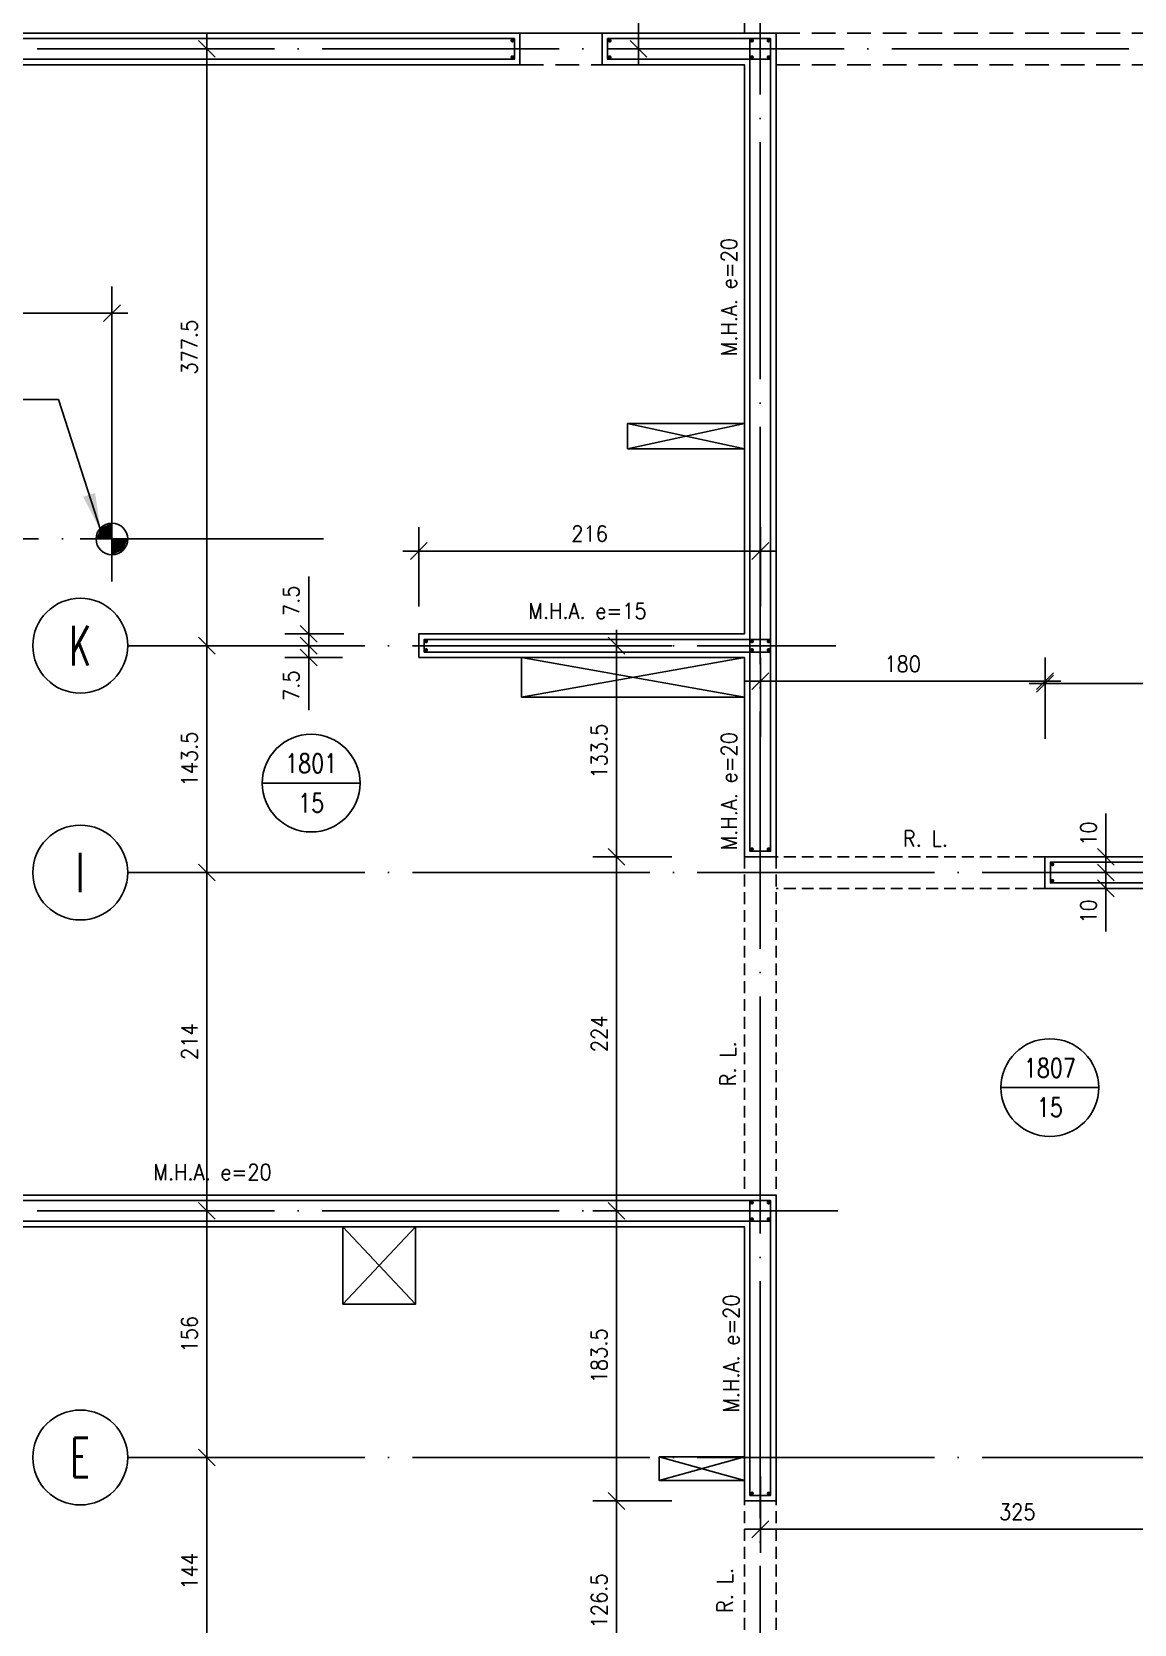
# Model space of a CAD drawing. Extents: x 2589 to 11482, y 3653 to 11529.
# Drawn here: x 3886 to 4583, y 5422 to 6429 of the extents above; entities that cross this region are included whole.
import ezdxf
from ezdxf.enums import TextEntityAlignment as Align

# ---------------------------------------------------------------- set-up
doc = ezdxf.new("R2010")
doc.units = 0
doc.header["$LTSCALE"] = 60
for name, pattern in [('EJES', [3, 2.5, -0.25, 0, -0.25]), ('HIDDEN', [0.375, 0.25, -0.125]), ('HIDDEN2', [0.1875, 0.125, -0.0625])]:
    doc.linetypes.add(name, pattern=pattern)
doc.layers.get('0').update_dxf_attribs({"linetype": 'CONTINUOUS'})
doc.layers.get('DEFPOINTS').update_dxf_attribs({"linetype": 'CONTINUOUS'})
for name, color, linetype in [('COTAS', 3, 'CONTINUOUS'), ('CRUCES', 9, 'CONTINUOUS'), ('EJES', 1, 'EJES'), ('MALLA', 1, 'CONTINUOUS'), ('MUROS', 4, 'CONTINUOUS'), ('REFUERZOS', 3, 'HIDDEN2'), ('SHAFT', 1, 'CONTINUOUS'), ('TEXTO', 3, 'CONTINUOUS'), ('TEXTOS', 2, 'CONTINUOUS'), ('VIGAS', 2, 'CONTINUOUS')]:
    doc.layers.add(name, color=color, linetype=linetype)
doc.layers.add('RLA-LOSAS', color=3, linetype='CONTINUOUS', lineweight=9)
doc.styles.add('COTAS', font='romans.shx', dxfattribs={"width": 0.9})
doc.styles.add('ROMANS', font='romans.shx', dxfattribs={"width": 0.9, "height": 10})
doc.dimstyles.new('50', dxfattribs={"dimtxt": 10, "dimasz": 1, "dimexe": 15, "dimexo": 0, "dimgap": 6, "dimtad": 1, "dimdec": 8, "dimdsep": 46, "dimtxsty": 'COTAS', "dimblk": '$COTA$', "dimcen": 0.09, "dimdle": 10, "dimclrd": 256, "dimclre": 256, "dimclrt": 2, "dimadec": 0, "dimazin": 0, "dimtfac": 1, "dimtdec": 8, "dimtmove": 0, "dimatfit": 2, "dimfxl": 35, "dimfxlon": 1, "dimtolj": 1, "dimarcsym": 0})
doc.dimstyles.new('50$7', dxfattribs={"dimtxt": 10, "dimasz": 12, "dimexe": 15, "dimexo": 0, "dimgap": 6, "dimtad": 1, "dimdec": 8, "dimdsep": 46, "dimtxsty": 'COTAS', "dimblk": '$COTA$', "dimcen": 0.09, "dimdle": 10, "dimclrd": 256, "dimclre": 256, "dimclrt": 2, "dimadec": 0, "dimazin": 0, "dimtfac": 1, "dimtdec": 8, "dimtmove": 0, "dimatfit": 2, "dimfxl": 35, "dimfxlon": 1, "dimtolj": 1, "dimarcsym": 0})

# ---------------------------------------------------------------- blocks, each defined once
blk = doc.blocks.new('$COTA$')
at = {"layer": 'COTAS'}
for p, q in [((0, -10), (0, 10)), ((5.303, 5.303), (-5.303, -5.303)), ((10, 0), (-10, 0))]:
    blk.add_line(p, q, dxfattribs=at)
blk = doc.blocks.new('*D27')
at = {"layer": 'COTAS', "lineweight": -2, "transparency": 16777216}
for p, q in [((4304.5, 6528.7), (4254.5, 6528.7)), ((4269.5, 6419.7), (4269.5, 6527.7)), ((4304.5, 6418.7), (4254.5, 6418.7))]:
    blk.add_line(p, q, dxfattribs=at)
at = {"layer": 'DEFPOINTS', "color": 0, "transparency": 16777216}
for p in [(4269.5, 6528.7), (4306.6, 6528.7), (4306.6, 6418.7)]:
    blk.add_point(p, dxfattribs=at)
at = {"layer": 'COTAS', "lineweight": -2, "transparency": 16777216}
for p, rotation in [((4269.5, 6528.7), 90), ((4269.5, 6418.7), 270)]:
    blk.add_blockref('$COTA$', p, dxfattribs=dict(at, rotation=rotation))
at = {"layer": 'COTAS', "color": 2, "transparency": 16777216, "insert": (4258.5, 6473.7), "char_height": 10, "attachment_point": 5, "rotation": 90, "style": 'COTAS'}
blk.add_mtext('\\A1;110', dxfattribs=at)
blk = doc.blocks.new('*D37')
at = {"layer": 'COTAS', "lineweight": -2, "transparency": 16777216}
for p, q in [((4130.5, 6066.1), (4130.5, 6116.1)), ((4346.5, 6066.1), (4346.5, 6116.1)), ((4131.5, 6101.1), (4345.5, 6101.1))]:
    blk.add_line(p, q, dxfattribs=at)
at = {"layer": 'DEFPOINTS', "color": 0, "transparency": 16777216}
for p in [(4346.5, 6101.1), (4130.5, 6048.7), (4346.5, 6048.7)]:
    blk.add_point(p, dxfattribs=at)
at = {"layer": 'COTAS', "lineweight": -2, "transparency": 16777216, "rotation": 180}
blk.add_blockref('$COTA$', (4130.5, 6101.1), dxfattribs=at)
at = {"layer": 'COTAS', "lineweight": -2, "transparency": 16777216}
blk.add_blockref('$COTA$', (4346.5, 6101.1), dxfattribs=at)
at = {"layer": 'COTAS', "color": 2, "transparency": 16777216, "insert": (4238.5, 6112.1), "char_height": 10, "attachment_point": 5, "style": 'COTAS'}
blk.add_mtext('\\A1;216', dxfattribs=at)
blk = doc.blocks.new('*D49')
at = {"layer": 'COTAS', "lineweight": -2, "transparency": 16777216}
for p, q in [((4290.6, 6041.2), (4240.6, 6041.2)), ((4255.6, 6040.2), (4255.6, 5908.7)), ((4290.6, 5907.7), (4240.6, 5907.7))]:
    blk.add_line(p, q, dxfattribs=at)
at = {"layer": 'DEFPOINTS', "color": 0, "transparency": 16777216}
for p in [(4306.1, 6041.2), (4255.6, 5907.7), (4303.6, 5907.7)]:
    blk.add_point(p, dxfattribs=at)
at = {"layer": 'COTAS', "lineweight": -2, "transparency": 16777216}
for p, rotation in [((4255.6, 6041.2), 90), ((4255.6, 5907.7), 270)]:
    blk.add_blockref('$COTA$', p, dxfattribs=dict(at, rotation=rotation))
at = {"layer": 'COTAS', "color": 2, "transparency": 16777216, "insert": (4244.6, 5974.5), "char_height": 10, "attachment_point": 5, "rotation": 90, "style": 'COTAS'}
blk.add_mtext('\\A1;133.5', dxfattribs=at)
blk = doc.blocks.new('*D50')
at = {"layer": 'COTAS', "lineweight": -2, "transparency": 16777216}
for p, q in [((4290.6, 5907.7), (4240.6, 5907.7)), ((4255.6, 5906.7), (4255.6, 5684.7)), ((4290.6, 5683.7), (4240.6, 5683.7))]:
    blk.add_line(p, q, dxfattribs=at)
at = {"layer": 'DEFPOINTS', "color": 0, "transparency": 16777216}
for p in [(4303.6, 5907.7), (4255.6, 5683.7), (4303.6, 5683.7)]:
    blk.add_point(p, dxfattribs=at)
at = {"layer": 'COTAS', "lineweight": -2, "transparency": 16777216}
for p, rotation in [((4255.6, 5907.7), 90), ((4255.6, 5683.7), 270)]:
    blk.add_blockref('$COTA$', p, dxfattribs=dict(at, rotation=rotation))
at = {"layer": 'COTAS', "color": 2, "transparency": 16777216, "insert": (4244.6, 5795.7), "char_height": 10, "attachment_point": 5, "rotation": 90, "style": 'COTAS'}
blk.add_mtext('\\A1;224', dxfattribs=at)
blk = doc.blocks.new('*D51')
at = {"layer": 'COTAS', "lineweight": -2, "transparency": 16777216}
for p, q in [((4290.6, 5683.7), (4240.6, 5683.7)), ((4255.6, 5682.7), (4255.6, 5501.2)), ((4290.6, 5500.2), (4240.6, 5500.2))]:
    blk.add_line(p, q, dxfattribs=at)
at = {"layer": 'DEFPOINTS', "color": 0, "transparency": 16777216}
for p in [(4303.6, 5683.7), (4255.6, 5500.2), (4303.6, 5500.2)]:
    blk.add_point(p, dxfattribs=at)
at = {"layer": 'COTAS', "lineweight": -2, "transparency": 16777216}
for p, rotation in [((4255.6, 5683.7), 90), ((4255.6, 5500.2), 270)]:
    blk.add_blockref('$COTA$', p, dxfattribs=dict(at, rotation=rotation))
at = {"layer": 'COTAS', "color": 2, "transparency": 16777216, "insert": (4244.6, 5592), "char_height": 10, "attachment_point": 5, "rotation": 90, "style": 'COTAS'}
blk.add_mtext('\\A1;183.5', dxfattribs=at)
blk = doc.blocks.new('*D52')
at = {"layer": 'COTAS', "lineweight": -2, "transparency": 16777216}
for p, q in [((4290.6, 5500.2), (4240.6, 5500.2)), ((4255.6, 5499.2), (4255.6, 5374.7)), ((4290.6, 5373.7), (4240.6, 5373.7))]:
    blk.add_line(p, q, dxfattribs=at)
at = {"layer": 'DEFPOINTS', "color": 0, "transparency": 16777216}
for p in [(4303.6, 5500.2), (4255.6, 5373.7), (4303.6, 5373.7)]:
    blk.add_point(p, dxfattribs=at)
at = {"layer": 'COTAS', "lineweight": -2, "transparency": 16777216}
for p, rotation in [((4255.6, 5500.2), 90), ((4255.6, 5373.7), 270)]:
    blk.add_blockref('$COTA$', p, dxfattribs=dict(at, rotation=rotation))
at = {"layer": 'COTAS', "color": 2, "transparency": 16777216, "insert": (4244.6, 5437), "char_height": 10, "attachment_point": 5, "rotation": 90, "style": 'COTAS'}
blk.add_mtext('\\A1;126.5', dxfattribs=at)
blk = doc.blocks.new('*D59')
at = {"layer": 'COTAS', "lineweight": -2, "transparency": 16777216}
for p, q in [((4526.5, 5982.2), (4526.5, 6032.2)), ((4920.5, 5982.2), (4920.5, 6032.2)), ((4527.5, 6017.2), (4919.5, 6017.2))]:
    blk.add_line(p, q, dxfattribs=at)
at = {"layer": 'DEFPOINTS', "color": 0, "transparency": 16777216}
for p in [(4920.5, 6017.2), (4526.5, 5974.4), (4920.5, 5974.4)]:
    blk.add_point(p, dxfattribs=at)
at = {"layer": 'COTAS', "lineweight": -2, "transparency": 16777216, "rotation": 180}
blk.add_blockref('$COTA$', (4526.5, 6017.2), dxfattribs=at)
at = {"layer": 'COTAS', "lineweight": -2, "transparency": 16777216}
blk.add_blockref('$COTA$', (4920.5, 6017.2), dxfattribs=at)
at = {"layer": 'COTAS', "color": 2, "transparency": 16777216, "insert": (4723.5, 6028.2), "char_height": 10, "attachment_point": 5, "style": 'COTAS'}
blk.add_mtext('\\A1;394', dxfattribs=at)
blk = doc.blocks.new('*D66')
at = {"layer": 'COTAS', "lineweight": -2, "transparency": 16777216}
for p, q in [((3801.5, 6738.7), (3801.5, 6788.7)), ((4194.5, 6738.7), (4194.5, 6788.7)), ((3802.5, 6773.7), (4193.5, 6773.7))]:
    blk.add_line(p, q, dxfattribs=at)
at = {"layer": 'DEFPOINTS', "color": 0, "transparency": 16777216}
for p in [(4194.5, 6773.7), (3801.5, 6428.7), (4194.5, 6428.7)]:
    blk.add_point(p, dxfattribs=at)
at = {"layer": 'COTAS', "lineweight": -2, "transparency": 16777216, "rotation": 180}
blk.add_blockref('$COTA$', (3801.5, 6773.7), dxfattribs=at)
at = {"layer": 'COTAS', "lineweight": -2, "transparency": 16777216}
blk.add_blockref('$COTA$', (4194.5, 6773.7), dxfattribs=at)
at = {"layer": 'COTAS', "color": 2, "transparency": 16777216, "insert": (3998, 6784.7), "char_height": 10, "attachment_point": 5, "style": 'COTAS'}
blk.add_mtext('\\A1;393', dxfattribs=at)
blk = doc.blocks.new('*D67')
at = {"layer": 'COTAS', "lineweight": -2, "transparency": 16777216}
for p, q in [((4194.5, 6738.7), (4194.5, 6788.7)), ((4246.5, 6738.7), (4246.5, 6788.7)), ((4195.5, 6773.7), (4245.5, 6773.7))]:
    blk.add_line(p, q, dxfattribs=at)
at = {"layer": 'DEFPOINTS', "color": 0, "transparency": 16777216}
for p in [(4246.5, 6773.7), (4194.5, 6428.7), (4246.5, 6428.7)]:
    blk.add_point(p, dxfattribs=at)
at = {"layer": 'COTAS', "lineweight": -2, "transparency": 16777216, "rotation": 180}
blk.add_blockref('$COTA$', (4194.5, 6773.7), dxfattribs=at)
at = {"layer": 'COTAS', "lineweight": -2, "transparency": 16777216}
blk.add_blockref('$COTA$', (4246.5, 6773.7), dxfattribs=at)
at = {"layer": 'COTAS', "color": 2, "transparency": 16777216, "insert": (4220.5, 6784.7), "char_height": 10, "attachment_point": 5, "style": 'COTAS'}
blk.add_mtext('\\A1;52', dxfattribs=at)
blk = doc.blocks.new('*D97')
at = {"layer": 'COTAS', "lineweight": -2, "transparency": 16777216}
for p, q in [((4082.3, 6041.2), (4045.9, 6041.2)), ((4082.3, 6033.7), (4045.9, 6033.7)), ((4060.9, 6042.2), (4060.9, 6043.2)), ((4060.9, 6041.2), (4060.9, 6033.7)), ((4060.9, 6032.7), (4060.9, 6000.5))]:
    blk.add_line(p, q, dxfattribs=at)
at = {"layer": 'DEFPOINTS', "color": 0, "transparency": 16777216}
for p in [(4060.9, 6041.2), (4082.3, 6041.2), (4082.3, 6033.7)]:
    blk.add_point(p, dxfattribs=at)
at = {"layer": 'COTAS', "lineweight": -2, "transparency": 16777216}
for p, rotation in [((4060.9, 6041.2), 270), ((4060.9, 6033.7), 90)]:
    blk.add_blockref('$COTA$', p, dxfattribs=dict(at, rotation=rotation))
at = {"layer": 'COTAS', "color": 2, "transparency": 16777216, "insert": (4049.9, 6015.9), "char_height": 10, "attachment_point": 5, "rotation": 90, "style": 'COTAS'}
blk.add_mtext('\\A1;7.5', dxfattribs=at)
blk = doc.blocks.new('*D98')
at = {"layer": 'COTAS', "lineweight": -2, "transparency": 16777216}
for p, q in [((4060.9, 6085), (4060.9, 6048.7)), ((4083.1, 6048.7), (4045.9, 6048.7)), ((4060.9, 6049.7), (4060.9, 6050.7)), ((4060.9, 6041.2), (4060.9, 6048.7)), ((4060.9, 6041.2), (4060.9, 6048.7)), ((4082.3, 6041.2), (4045.9, 6041.2)), ((4060.9, 6040.2), (4060.9, 6039.2))]:
    blk.add_line(p, q, dxfattribs=at)
at = {"layer": 'DEFPOINTS', "color": 0, "transparency": 16777216}
for p in [(4060.9, 6048.7), (4083.1, 6048.7), (4082.3, 6041.2)]:
    blk.add_point(p, dxfattribs=at)
at = {"layer": 'COTAS', "lineweight": -2, "transparency": 16777216}
for p, rotation in [((4060.9, 6048.7), 270), ((4060.9, 6041.2), 90)]:
    blk.add_blockref('$COTA$', p, dxfattribs=dict(at, rotation=rotation))
at = {"layer": 'COTAS', "color": 2, "transparency": 16777216, "insert": (4049.9, 6069.6), "char_height": 10, "attachment_point": 5, "rotation": 90, "style": 'COTAS'}
blk.add_mtext('\\A1;7.5', dxfattribs=at)
blk = doc.blocks.new('*D126')
at = {"layer": 'COTAS', "lineweight": -2, "transparency": 16777216}
for p, q in [((4346.5, 5983.7), (4346.5, 6033.7)), ((4526.5, 5983.7), (4526.5, 6033.7)), ((4525.5, 6018.7), (4347.5, 6018.7))]:
    blk.add_line(p, q, dxfattribs=at)
at = {"layer": 'DEFPOINTS', "color": 0, "transparency": 16777216}
for p in [(4346.5, 6018.7), (4346.5, 5975.9), (4526.5, 5974.4)]:
    blk.add_point(p, dxfattribs=at)
at = {"layer": 'COTAS', "lineweight": -2, "transparency": 16777216, "rotation": 180}
blk.add_blockref('$COTA$', (4346.5, 6018.7), dxfattribs=at)
at = {"layer": 'COTAS', "lineweight": -2, "transparency": 16777216}
blk.add_blockref('$COTA$', (4526.5, 6018.7), dxfattribs=at)
at = {"layer": 'COTAS', "color": 2, "transparency": 16777216, "insert": (4436.5, 6029.7), "char_height": 10, "attachment_point": 5, "style": 'COTAS'}
blk.add_mtext('\\A1;180', dxfattribs=at)
blk = doc.blocks.new('*D131')
at = {"layer": 'COTAS', "lineweight": -2, "transparency": 16777216}
for p, q in [((4346.5, 5515.6), (4346.5, 5467.3)), ((4671.5, 5504.7), (4671.5, 5467.3)), ((4670.5, 5482.3), (4347.5, 5482.3))]:
    blk.add_line(p, q, dxfattribs=at)
at = {"layer": 'DEFPOINTS', "color": 0, "transparency": 16777216}
for p in [(4346.5, 5515.6), (4671.5, 5504.7), (4346.5, 5482.3)]:
    blk.add_point(p, dxfattribs=at)
at = {"layer": 'COTAS', "lineweight": -2, "transparency": 16777216, "rotation": 180}
blk.add_blockref('$COTA$', (4346.5, 5482.3), dxfattribs=at)
at = {"layer": 'COTAS', "lineweight": -2, "transparency": 16777216}
blk.add_blockref('$COTA$', (4671.5, 5482.3), dxfattribs=at)
at = {"layer": 'COTAS', "color": 2, "transparency": 16777216, "insert": (4509, 5493.3), "char_height": 10, "attachment_point": 5, "style": 'COTAS'}
blk.add_mtext('\\A1;325', dxfattribs=at)
blk = doc.blocks.new('*D136')
at = {"layer": 'COTAS', "lineweight": -2, "transparency": 16777216}
for p, q in [((4577.8, 5897.7), (4550, 5897.7)), ((4565, 5898.7), (4565, 5899.7)), ((4565, 5897.7), (4565, 5887.7)), ((4577.8, 5887.7), (4550, 5887.7)), ((4565, 5886.7), (4565, 5860.4))]:
    blk.add_line(p, q, dxfattribs=at)
at = {"layer": 'DEFPOINTS', "color": 0, "transparency": 16777216}
for p in [(4565, 5897.7), (4577.8, 5897.7), (4577.8, 5887.7)]:
    blk.add_point(p, dxfattribs=at)
at = {"layer": 'COTAS', "lineweight": -2, "transparency": 16777216}
for p, rotation in [((4565, 5897.7), 270), ((4565, 5887.7), 90)]:
    blk.add_blockref('$COTA$', p, dxfattribs=dict(at, rotation=rotation))
at = {"layer": 'COTAS', "color": 2, "transparency": 16777216, "insert": (4554, 5873.1), "char_height": 10, "attachment_point": 5, "rotation": 90, "style": 'COTAS'}
blk.add_mtext('\\A1;10', dxfattribs=at)
blk = doc.blocks.new('*D139')
at = {"layer": 'COTAS', "lineweight": -2, "transparency": 16777216}
for p, q in [((4246.5, 6738.7), (4246.5, 6788.7)), ((4346.5, 6738.7), (4346.5, 6788.7)), ((4345.5, 6773.7), (4247.5, 6773.7))]:
    blk.add_line(p, q, dxfattribs=at)
at = {"layer": 'DEFPOINTS', "color": 0, "transparency": 16777216}
for p in [(4246.5, 6773.7), (4246.5, 6428.7), (4346.5, 6428.7)]:
    blk.add_point(p, dxfattribs=at)
at = {"layer": 'COTAS', "lineweight": -2, "transparency": 16777216, "rotation": 180}
blk.add_blockref('$COTA$', (4246.5, 6773.7), dxfattribs=at)
at = {"layer": 'COTAS', "lineweight": -2, "transparency": 16777216}
blk.add_blockref('$COTA$', (4346.5, 6773.7), dxfattribs=at)
at = {"layer": 'COTAS', "color": 2, "transparency": 16777216, "insert": (4296.5, 6784.7), "char_height": 10, "attachment_point": 5, "style": 'COTAS'}
blk.add_mtext('\\A1;100', dxfattribs=at)
blk = doc.blocks.new('*D143')
at = {"layer": 'COTAS', "lineweight": -2, "transparency": 16777216}
for p, q in [((3996.5, 6418.7), (3981.5, 6418.7)), ((3996.5, 6042.2), (3996.5, 6417.7)), ((3996.5, 6041.2), (3981.5, 6041.2))]:
    blk.add_line(p, q, dxfattribs=at)
at = {"layer": 'DEFPOINTS', "color": 0, "transparency": 16777216}
for p in [(3996.5, 6418.7), (3996.5, 6418.7), (3996.5, 6041.2)]:
    blk.add_point(p, dxfattribs=at)
at = {"layer": 'COTAS', "lineweight": -2, "transparency": 16777216}
for p, rotation in [((3996.5, 6418.7), 90), ((3996.5, 6041.2), 270)]:
    blk.add_blockref('$COTA$', p, dxfattribs=dict(at, rotation=rotation))
at = {"layer": 'COTAS', "color": 2, "transparency": 16777216, "insert": (3985.5, 6230), "char_height": 10, "attachment_point": 5, "rotation": 90, "style": 'COTAS'}
blk.add_mtext('\\A1;377.5', dxfattribs=at)
blk = doc.blocks.new('*D145')
at = {"layer": 'COTAS', "lineweight": -2, "transparency": 16777216}
for p, q in [((4031.5, 6041.2), (3981.5, 6041.2)), ((3996.5, 6040.2), (3996.5, 5898.7)), ((4031.5, 5897.7), (3981.5, 5897.7))]:
    blk.add_line(p, q, dxfattribs=at)
at = {"layer": 'DEFPOINTS', "color": 0, "transparency": 16777216}
for p in [(4071, 6041.2), (3996.5, 5897.7), (4071, 5897.7)]:
    blk.add_point(p, dxfattribs=at)
at = {"layer": 'COTAS', "lineweight": -2, "transparency": 16777216}
for p, rotation in [((3996.5, 6041.2), 90), ((3996.5, 5897.7), 270)]:
    blk.add_blockref('$COTA$', p, dxfattribs=dict(at, rotation=rotation))
at = {"layer": 'COTAS', "color": 2, "transparency": 16777216, "insert": (3985.5, 5969.5), "char_height": 10, "attachment_point": 5, "rotation": 90, "style": 'COTAS'}
blk.add_mtext('\\A1;143.5', dxfattribs=at)
blk = doc.blocks.new('*D146')
at = {"layer": 'COTAS', "lineweight": -2, "transparency": 16777216}
for p, q in [((4031.5, 5897.7), (3981.5, 5897.7)), ((3996.5, 5896.7), (3996.5, 5684.7)), ((4031.5, 5683.7), (3981.5, 5683.7))]:
    blk.add_line(p, q, dxfattribs=at)
at = {"layer": 'DEFPOINTS', "color": 0, "transparency": 16777216}
for p in [(4071, 5897.7), (3996.5, 5683.7), (4071, 5683.7)]:
    blk.add_point(p, dxfattribs=at)
at = {"layer": 'COTAS', "lineweight": -2, "transparency": 16777216}
for p, rotation in [((3996.5, 5897.7), 90), ((3996.5, 5683.7), 270)]:
    blk.add_blockref('$COTA$', p, dxfattribs=dict(at, rotation=rotation))
at = {"layer": 'COTAS', "color": 2, "transparency": 16777216, "insert": (3985.5, 5790.7), "char_height": 10, "attachment_point": 5, "rotation": 90, "style": 'COTAS'}
blk.add_mtext('\\A1;214', dxfattribs=at)
blk = doc.blocks.new('*D147')
at = {"layer": 'COTAS', "lineweight": -2, "transparency": 16777216}
for p, q in [((4031.5, 5683.7), (3981.5, 5683.7)), ((3996.5, 5682.7), (3996.5, 5528.7)), ((4031.5, 5527.7), (3981.5, 5527.7))]:
    blk.add_line(p, q, dxfattribs=at)
at = {"layer": 'DEFPOINTS', "color": 0, "transparency": 16777216}
for p in [(4071, 5683.7), (3996.5, 5527.7), (4071, 5527.7)]:
    blk.add_point(p, dxfattribs=at)
at = {"layer": 'COTAS', "lineweight": -2, "transparency": 16777216}
for p, rotation in [((3996.5, 5683.7), 90), ((3996.5, 5527.7), 270)]:
    blk.add_blockref('$COTA$', p, dxfattribs=dict(at, rotation=rotation))
at = {"layer": 'COTAS', "color": 2, "transparency": 16777216, "insert": (3985.5, 5605.7), "char_height": 10, "attachment_point": 5, "rotation": 90, "style": 'COTAS'}
blk.add_mtext('\\A1;156', dxfattribs=at)
blk = doc.blocks.new('*D148')
at = {"layer": 'COTAS', "lineweight": -2, "transparency": 16777216}
for p, q in [((4031.5, 5527.7), (3981.5, 5527.7)), ((3996.5, 5526.7), (3996.5, 5384.7)), ((4031.5, 5383.7), (3981.5, 5383.7))]:
    blk.add_line(p, q, dxfattribs=at)
at = {"layer": 'DEFPOINTS', "color": 0, "transparency": 16777216}
for p in [(4071, 5527.7), (3996.5, 5383.7), (4071, 5383.7)]:
    blk.add_point(p, dxfattribs=at)
at = {"layer": 'COTAS', "lineweight": -2, "transparency": 16777216}
for p, rotation in [((3996.5, 5527.7), 90), ((3996.5, 5383.7), 270)]:
    blk.add_blockref('$COTA$', p, dxfattribs=dict(at, rotation=rotation))
at = {"layer": 'COTAS', "color": 2, "transparency": 16777216, "insert": (3985.5, 5455.7), "char_height": 10, "attachment_point": 5, "rotation": 90, "style": 'COTAS'}
blk.add_mtext('\\A1;144', dxfattribs=at)
blk = doc.blocks.new('$EJE$')
at = {"color": 6}
blk.add_circle((0, 0), 30, dxfattribs=at)
at = {"color": 6, "style": 'COTAS', "width": 0.6}
blk.add_attdef('EJE', text='', height=25, dxfattribs=at).set_placement((0, 0), align=Align.MIDDLE)
blk = doc.blocks.new('*D172')
at = {"layer": 'COTAS', "lineweight": -2, "transparency": 16777216}
for p, q in [((4565, 5908.7), (4565, 5935)), ((4577.8, 5907.7), (4550, 5907.7)), ((4565, 5897.7), (4565, 5907.7)), ((4577.8, 5897.7), (4550, 5897.7)), ((4565, 5896.7), (4565, 5895.7))]:
    blk.add_line(p, q, dxfattribs=at)
at = {"layer": 'DEFPOINTS', "color": 0, "transparency": 16777216}
for p in [(4577.8, 5907.7), (4565, 5897.7), (4577.8, 5897.7)]:
    blk.add_point(p, dxfattribs=at)
at = {"layer": 'COTAS', "lineweight": -2, "transparency": 16777216}
for p, rotation in [((4565, 5907.7), 270), ((4565, 5897.7), 90)]:
    blk.add_blockref('$COTA$', p, dxfattribs=dict(at, rotation=rotation))
at = {"layer": 'COTAS', "color": 2, "transparency": 16777216, "insert": (4554, 5922.3), "char_height": 10, "attachment_point": 5, "rotation": 90, "style": 'COTAS'}
blk.add_mtext('\\A1;10', dxfattribs=at)
blk = doc.blocks.new('LOSA')
at = {"color": 6, "linetype": 'Continuous'}
blk.add_line((-30.9, 0), (30.9, 0), dxfattribs=at)
at = {"color": 3, "linetype": 'Continuous'}
blk.add_circle((0, 0), 30.9, dxfattribs=at)
at = {"color": 2, "style": 'COTAS', "width": 0.8}
for tag, p in [('NUMERO', (0, 12.5)), ('E', (0, -12.5))]:
    blk.add_attdef(tag, text='', height=12, dxfattribs=at).set_placement(p, align=Align.MIDDLE)
at = {"layer": 'RLA-LOSAS', "style": 'COTAS', "flags": 1}
blk.add_attdef('DIRVER', text='', height=8.09, rotation=90, dxfattribs=at).set_placement((-30.5, 40), align=Align.MIDDLE)
at = {"layer": 'RLA-LOSAS', "linetype": 'ByBlock', "style": 'COTAS', "flags": 1}
blk.add_attdef('CUAVER', text='', height=8.09, rotation=90, dxfattribs=at).set_placement((-49.7, -4.9), align=Align.MIDDLE)
at = {"layer": 'RLA-LOSAS', "style": 'COTAS', "flags": 1}
blk.add_attdef('DIRHOR', text='', height=8.09, dxfattribs=at).set_placement((37.9, -29.3), align=Align.MIDDLE)
at = {"layer": 'RLA-LOSAS', "linetype": 'ByBlock', "style": 'COTAS', "flags": 1}
blk.add_attdef('CUAHOR', text='', height=8.09, dxfattribs=at).set_placement((-9.4, -47.7), align=Align.MIDDLE)
at = {"layer": 'RLA-LOSAS', "style": 'COTAS', "width": 0.7, "flags": 1}
blk.add_attdef('CONTRAFLECHA', text='', height=10, dxfattribs=at).set_placement((0, -67.5), align=Align.MIDDLE)
blk = doc.blocks.new('*U199')
at = {"layer": 'TEXTO', "linetype": 'Continuous'}
for points in [[(-0.1, 0), (0, 0), (-0.071, 0.071)], [(0, 0.1), (-0.071, 0.071), (0, 0)], [(0.1, 0), (0, 0), (0.071, -0.071)], [(0, -0.1), (0.071, -0.071), (0, 0)]]:
    blk.add_solid(points, dxfattribs=at)
blk = doc.blocks.new('PUNTO')
at = {"layer": 'TEXTO', "color": 3, "linetype": 'Continuous'}
for p, q in [((0, -0.2), (0, 0.2)), ((-0.2, 0), (0.2, 0))]:
    blk.add_line(p, q, dxfattribs=at)
blk.add_circle((0, 0), 0.1, dxfattribs=at)
blk.add_blockref('*U199', (0, 0), dxfattribs=at)
blk = doc.blocks.new('*D212')
at = {"layer": 'COTAS', "lineweight": -2, "transparency": 16777216}
for p, q in [((3701.5, 6216.6), (3701.5, 6266.6)), ((3936.5, 6226.6), (3936.5, 6266.6)), ((3702.5, 6251.6), (3935.5, 6251.6))]:
    blk.add_line(p, q, dxfattribs=at)
at = {"layer": 'DEFPOINTS', "color": 0, "transparency": 16777216}
for p in [(3936.5, 6251.6), (3936.5, 6226.6), (3701.5, 6210.5)]:
    blk.add_point(p, dxfattribs=at)
at = {"layer": 'COTAS', "lineweight": -2, "transparency": 16777216, "rotation": 180}
blk.add_blockref('$COTA$', (3701.5, 6251.6), dxfattribs=at)
at = {"layer": 'COTAS', "lineweight": -2, "transparency": 16777216}
blk.add_blockref('$COTA$', (3936.5, 6251.6), dxfattribs=at)
at = {"layer": 'COTAS', "color": 2, "transparency": 16777216, "insert": (3819, 6262.6), "char_height": 10, "attachment_point": 5, "style": 'COTAS'}
blk.add_mtext('\\A1;235', dxfattribs=at)

msp = doc.modelspace()

# ---------------------------------------------------------------- linework, layer by layer
at = {"layer": 'CRUCES'}
for p, q in [((4262.45585631, 6165.70691493), (4336.45585631, 6181.70691493)), ((4336.45585631, 6165.70691493), (4262.45585631, 6181.70691493)), ((4195.45585631, 6008.70691493), (4336.45585631, 6033.70691493)), ((4336.45585631, 6008.70691493), (4195.45585631, 6033.70691493)), ((4082.45585631, 5624.70691493), (4128.45585631, 5673.70691493)), ((4082.45585631, 5673.70691493), (4128.45585631, 5624.70691493)), ((4282.45585631, 5513.20691493), (4336.45585631, 5528.20691493)), ((4336.45585631, 5513.20691493), (4282.45585631, 5528.20691493))]:
    msp.add_line(p, q, dxfattribs=at)
at = {"layer": 'EJES'}
for points in [[(4346.45585631, 4408.70691493), (4346.45585631, 6873.70691493)], [(3348.95585631, 6418.70691493), (7644.95585631, 6418.70691493)], [(3936.45585631, 6081.80372699), (3936.45585631, 6268.36167801)], [(4070.17266096, 6108.70691493), (3419.64406412, 6108.70691493)], [(3946.45585631, 6041.20691493), (4394.22593461, 6041.20691493)], [(3946.45585631, 5897.70691493), (7047.45585631, 5897.70691493)], [(3348.95585631, 5683.70691493), (4395.60286622, 5683.70691493)], [(3946.45585631, 5527.70691493), (7047.45585631, 5527.70691493)]]:
    msp.add_lwpolyline(points, dxfattribs=at)
at = {"layer": 'MALLA'}
for p, q in [((4339.95585631, 6412.20691493), (4339.95585631, 6425.20691493)), ((4339.95585631, 6412.20691493), (4352.95585631, 6412.20691493)), ((4339.95585631, 6037.20691493), (4339.95585631, 6045.20691493)), ((4339.95585631, 6045.20691493), (4352.95585631, 6045.20691493)), ((4339.95585631, 6045.20691493), (4339.95585631, 6037.20691493)), ((4339.95585631, 6037.20691493), (4352.95585631, 6037.20691493)), ((4339.95585631, 5677.20691493), (4339.95585631, 5690.20691493)), ((4339.95585631, 5677.20691493), (4352.95585631, 5677.20691493))]:
    msp.add_line(p, q, dxfattribs=at)
for points in [[(3807.95585631, 6373.20691493), (3807.95585631, 6412.20691493), (4190.95585631, 6412.20691493), (4190.95585631, 6425.20691493), (3794.95585631, 6425.20691493), (3794.95585631, 6373.20691493)], [(4133.95585631, 6037.20691493), (4339.95585631, 6037.20691493), (4339.95585631, 5911.20691493), (4352.95585631, 5911.20691493), (4352.95585631, 6425.20691493), (4249.95585631, 6425.20691493), (4249.95585631, 6412.20691493), (4339.95585631, 6412.20691493), (4339.95585631, 6045.20691493), (4133.95585631, 6045.20691493)], [(4926.95585631, 5904.20691493), (4926.95585631, 6425.20691493), (4913.95585631, 6425.20691493), (4913.95585631, 5904.20691493), (4529.95585631, 5904.20691493), (4529.95585631, 5891.20691493), (5104.95585631, 5891.20691493), (5104.95585631, 5534.20691493), (4677.95585631, 5534.20691493), (4677.95585631, 5729.20691493), (4664.95585631, 5729.20691493), (4664.95585631, 5521.20691493), (5117.95585631, 5521.20691493), (5117.95585631, 5621.20691493), (5313.95585631, 5621.20691493), (5313.95585631, 5634.20691493), (5117.95585631, 5634.20691493), (5117.95585631, 5891.20691493), (5313.95585631, 5891.20691493), (5313.95585631, 5904.20691493)], [(3714.95585631, 5677.20691493), (4339.95585631, 5677.20691493), (4339.95585631, 5503.70691493), (4352.95585631, 5503.70691493), (4352.95585631, 5690.20691493), (3714.95585631, 5690.20691493)]]:
    msp.add_lwpolyline(points, close=True, dxfattribs=at)
for points in [[(4189.08085631, 6423.95691493, 1.25, 1.25, -1), (4190.33085631, 6423.95691493, 1.25, 1.25, -1)], [(4250.58085631, 6423.95691493, 1.25, 1.25, -1), (4251.83085631, 6423.95691493, 1.25, 1.25, -1)], [(4340.58085631, 6423.95691493, 1.25, 1.25, -1), (4341.83085631, 6423.95691493, 1.25, 1.25, -1)], [(4351.08085631, 6423.95691493, 1.25, 1.25, -1), (4352.33085631, 6423.95691493, 1.25, 1.25, -1)], [(4189.08085631, 6413.45691493, 1.25, 1.25, -1), (4190.33085631, 6413.45691493, 1.25, 1.25, -1)], [(4250.58085631, 6413.45691493, 1.25, 1.25, -1), (4251.83085631, 6413.45691493, 1.25, 1.25, -1)], [(4340.58085631, 6413.45691493, 1.25, 1.25, -1), (4341.83085631, 6413.45691493, 1.25, 1.25, -1)], [(4351.08085631, 6413.45691493, 1.25, 1.25, -1), (4352.33085631, 6413.45691493, 1.25, 1.25, -1)], [(4134.58085631, 6043.95691493, 1.25, 1.25, -1), (4135.83085631, 6043.95691493, 1.25, 1.25, -1)], [(4340.58085631, 6043.95691493, 1.25, 1.25, -1), (4341.83085631, 6043.95691493, 1.25, 1.25, -1)], [(4340.58085631, 6043.95691493, 1.25, 1.25, -1), (4341.83085631, 6043.95691493, 1.25, 1.25, -1)], [(4351.08085631, 6043.95691493, 1.25, 1.25, -1), (4352.33085631, 6043.95691493, 1.25, 1.25, -1)], [(4134.58085631, 6038.45691493, 1.25, 1.25, -1), (4135.83085631, 6038.45691493, 1.25, 1.25, -1)], [(4340.58085631, 6038.45691493, 1.25, 1.25, -1), (4341.83085631, 6038.45691493, 1.25, 1.25, -1)], [(4340.58085631, 6038.45691493, 1.25, 1.25, -1), (4341.83085631, 6038.45691493, 1.25, 1.25, -1)], [(4351.08085631, 6038.45691493, 1.25, 1.25, -1), (4352.33085631, 6038.45691493, 1.25, 1.25, -1)], [(4340.58085631, 5912.45691493, 1.25, 1.25, -1), (4341.83085631, 5912.45691493, 1.25, 1.25, -1)], [(4351.08085631, 5912.45691493, 1.25, 1.25, -1), (4352.33085631, 5912.45691493, 1.25, 1.25, -1)], [(4530.58085631, 5902.95691493, 1.25, 1.25, -1), (4531.83085631, 5902.95691493, 1.25, 1.25, -1)], [(4530.58085631, 5892.45691493, 1.25, 1.25, -1), (4531.83085631, 5892.45691493, 1.25, 1.25, -1)], [(4340.58085631, 5688.95691493, 1.25, 1.25, -1), (4341.83085631, 5688.95691493, 1.25, 1.25, -1)], [(4351.08085631, 5688.95691493, 1.25, 1.25, -1), (4352.33085631, 5688.95691493, 1.25, 1.25, -1)], [(4340.58085631, 5678.45691493, 1.25, 1.25, -1), (4341.83085631, 5678.45691493, 1.25, 1.25, -1)], [(4351.08085631, 5678.45691493, 1.25, 1.25, -1), (4352.33085631, 5678.45691493, 1.25, 1.25, -1)], [(4340.58085631, 5504.95691493, 1.25, 1.25, -1), (4341.83085631, 5504.95691493, 1.25, 1.25, -1)], [(4351.08085631, 5504.95691493, 1.25, 1.25, -1), (4352.33085631, 5504.95691493, 1.25, 1.25, -1)]]:
    msp.add_lwpolyline(points, format="xyseb", close=True, dxfattribs=at)
at = {"layer": 'MUROS'}
for points in [[(3811.45585631, 6369.70691493), (3811.45585631, 6408.70691493), (4194.45585631, 6408.70691493), (4194.45585631, 6428.70691493), (3791.45585631, 6428.70691493), (3791.45585631, 6369.70691493)], [(4130.45585631, 6033.70691493), (4336.45585631, 6033.70691493), (4336.45585631, 5907.70691493), (4356.45585631, 5907.70691493), (4356.45585631, 6428.70691493), (4246.45585631, 6428.70691493), (4246.45585631, 6408.70691493), (4336.45585631, 6408.70691493), (4336.45585631, 6048.70691493), (4130.45585631, 6048.70691493)], [(4930.45585631, 5907.70691493), (4930.45585631, 6428.70691493), (4910.45585631, 6428.70691493), (4910.45585631, 5907.70691493), (4526.45585631, 5907.70691493), (4526.45585631, 5887.70691493), (5101.45585631, 5887.70691493), (5101.45585631, 5537.70691493), (4681.45585631, 5537.70691493), (4681.45585631, 5732.70691493), (4661.45585631, 5732.70691493), (4661.45585631, 5517.70691493), (5121.45585631, 5517.70691493), (5121.45585631, 5617.70691493), (5317.45585631, 5617.70691493), (5317.45585631, 5637.70691493), (5121.45585631, 5637.70691493), (5121.45585631, 5887.70691493), (5317.45585631, 5887.70691493), (5317.45585631, 5907.70691493)], [(3711.45585631, 5673.70691493), (4336.45585631, 5673.70691493), (4336.45585631, 5500.20691493), (4356.45585631, 5500.20691493), (4356.45585631, 5693.70691493), (3711.45585631, 5693.70691493)]]:
    msp.add_lwpolyline(points, close=True, dxfattribs=at)
at = {"layer": 'REFUERZOS'}
for p, q in [((4336.45585631, 5907.70691493), (4336.45585631, 5693.70691493)), ((4356.45585631, 5907.70691493), (4356.45585631, 5693.70691493)), ((4526.45585631, 5907.70691493), (4356.45585631, 5907.70691493)), ((4526.45585631, 5887.70691493), (4356.45585631, 5887.70691493)), ((4336.45585631, 5373.70691493), (4336.45585631, 5500.20691493)), ((4356.45585631, 5373.70691493), (4356.45585631, 5500.20691493))]:
    msp.add_line(p, q, dxfattribs=at)
at = {"layer": 'SHAFT'}
for points in [[(4262.45585631, 6165.70691493), (4262.45585631, 6181.70691493), (4336.45585631, 6181.70691493), (4336.45585631, 6165.70691493)], [(4195.45585631, 6008.70691493), (4195.45585631, 6033.70691493), (4336.45585631, 6033.70691493), (4336.45585631, 6008.70691493)], [(4082.45585631, 5624.70691493), (4128.45585631, 5624.70691493), (4128.45585631, 5673.70691493), (4082.45585631, 5673.70691493)], [(4282.45585631, 5528.20691493), (4282.45585631, 5513.20691493), (4336.45585631, 5513.20691493), (4336.45585631, 5528.20691493)]]:
    msp.add_lwpolyline(points, close=True, dxfattribs=at)
at = {"layer": 'VIGAS'}
for p, q in [((4336.45585631, 6428.70691493), (4336.45585631, 6528.70691493)), ((4194.45585631, 6428.70691493), (4246.45585631, 6428.70691493))]:
    msp.add_line(p, q, dxfattribs=at)
at = {"layer": 'VIGAS', "linetype": 'HIDDEN'}
for p, q in [((4356.45585631, 6428.70691493), (4910.45585631, 6428.70691493)), ((4194.45585631, 6408.70691493), (4246.45585631, 6408.70691493)), ((4356.45585631, 6408.70691493), (4910.45585631, 6408.70691493))]:
    msp.add_line(p, q, dxfattribs=at)

# ---------------------------------------------------------------- block references
for name, p, values in [('$EJE$', (3916.45585631, 6041.20691493), {'EJE': 'K'}), ('LOSA', (4062.45223139, 5954.26483377), {'NUMERO': '1801', 'E': '15'}), ('$EJE$', (3916.45585631, 5897.70691493), {'EJE': 'I'}), ('LOSA', (4529.56566734, 5761.67115912), {'NUMERO': '1807', 'E': '15'}), ('$EJE$', (3916.45585631, 5527.70691493), {'EJE': 'E'})]:
    msp.add_blockref(name, p).add_auto_attribs(values)
at = {"layer": 'TEXTO', "color": 3, "xscale": -100, "yscale": 100, "zscale": 100, "rotation": 270}
msp.add_blockref('PUNTO', (3936.45585631, 6108.70691493), dxfattribs=at)

# ---------------------------------------------------------------- texts
at = {"layer": 'TEXTOS', "style": 'ROMANS', "width": 0.9}
for s, p in [('M.H.A. e=20', (4326.67397527, 6261.68697457)), ('M.H.A. e=20', (4326.67397527, 5949.13462556)), ('R. L.', (4325.95585631, 5776.70691493)), ('M.H.A. e=20', (4328.08792263, 5593.4218356)), ('R. L.', (4324.06496398, 5443.60339814))]:
    msp.add_text(s, height=10, rotation=90, dxfattribs=at).set_placement(p, align=Align.MIDDLE)
for s, p in [('M.H.A. e=15', (4237.20585631, 6063.20691493)), ('R. L.', (4450.9188836, 5919.25303023)), ('M.H.A. e=20', (4000.11599564, 5708.20691493))]:
    msp.add_text(s, height=10, dxfattribs=at).set_placement(p, align=Align.MIDDLE)

# ---------------------------------------------------------------- dimensions: what is measured, and where the dimension line sits
at = {"layer": 'COTAS'}
for base, p1, p2, picture, middle in [((4194.4558563143, 6773.7069149326), (3801.4558563143, 6428.7069149326), (4194.4558563143, 6428.7069149326), '*D66', (3997.9558563143, 6784.7069149326)), ((3936.4558563143, 6251.5911961264), (3701.4558563143, 6210.4525850429), (3936.4558563143, 6226.551755045), '*D212', (3818.9558563143, 6262.5911961264)), ((4346.4558563143, 6101.072270002), (4130.4558563143, 6048.7069149326), (4346.4558563143, 6048.7069149326), '*D37', (4238.4558563143, 6112.072270002)), ((4346.4558563143, 6018.7344090487), (4526.4558563143, 5974.397539949), (4346.4558563143, 5975.897539949), '*D126', (4436.4558563143, 6029.7344090487)), ((4920.4558563143, 6017.2344090487), (4526.4558563143, 5974.397539949), (4920.4558563143, 5974.397539949), '*D59', (4723.4558563143, 6028.2344090487)), ((4346.4558563143, 5482.3140779165), (4671.4558563143, 5504.7389204341), (4346.4558563143, 5515.6129920727), '*D131', (4508.9558563143, 5493.3140779165))]:
    dim = msp.add_linear_dim(base=base, p1=p1, p2=p2, dimstyle='50', dxfattribs=at)
    dim.commit()
    dim.dimension.update_dxf_attribs({"geometry": picture, "text_midpoint": middle})
dim = msp.add_linear_dim(base=(4246.4558563143, 6773.7069149326), p1=(4194.4558563143, 6428.7069149326), p2=(4246.4558563143, 6428.7069149326), dimstyle='50', override={"dimtmove": 1}, dxfattribs=at)
dim.commit()
dim.dimension.update_dxf_attribs({"geometry": '*D67', "text_midpoint": (4220.4558563143, 6784.7069149326)})
for base, p1, p2, angle, picture, middle in [((4246.4558563143, 6773.7069149326), (4346.4558563143, 6428.7069149326), (4246.4558563143, 6428.7069149326), 180, '*D139', (4296.4558563143, 6784.7069149326)), ((4255.594967657, 5683.7069149326), (4303.5762887476, 5907.7069149326), (4303.5762887476, 5683.7069149326), 90, '*D50', (4244.594967657, 5795.7069149326)), ((4255.594967657, 5500.2069149326), (4303.5762887476, 5683.7069149326), (4303.5762887476, 5500.2069149326), 90, '*D51', (4244.594967657, 5591.9569149326)), ((4255.594967657, 5373.7069149326), (4303.5762887476, 5500.2069149326), (4303.5762887476, 5373.7069149326), 90, '*D52', (4244.594967657, 5436.9569149326))]:
    dim = msp.add_linear_dim(base=base, p1=p1, p2=p2, angle=angle, dimstyle='50', override={"dimtmove": 1}, dxfattribs=at)
    dim.commit()
    dim.dimension.update_dxf_attribs({"geometry": picture, "text_midpoint": middle})
for base, p1, p2, picture, middle in [((4269.5004520165, 6528.7069149326), (4306.5741613774, 6418.7069149326), (4306.5741613774, 6528.7069149326), '*D27', (4258.5004520165, 6473.7069149326)), ((3996.4558563143, 6418.7069149326), (3996.4558563143, 6041.2069149326), (3996.4558563143, 6418.7069149326), '*D143', (3985.4558563143, 6229.9569149326)), ((3996.4558563143, 5897.7069149326), (4070.963697524, 6041.2069149326), (4070.963697524, 5897.7069149326), '*D145', (3985.4558563143, 5969.4569149326)), ((4255.594967657, 5907.7069149326), (4306.0762887476, 6041.2069149326), (4303.5762887476, 5907.7069149326), '*D49', (4244.594967657, 5974.4569149326)), ((3996.4558563143, 5683.7069149326), (4070.963697524, 5897.7069149326), (4070.963697524, 5683.7069149326), '*D146', (3985.4558563143, 5790.7069149326)), ((3996.4558563143, 5527.7069149326), (4070.963697524, 5683.7069149326), (4070.963697524, 5527.7069149326), '*D147', (3985.4558563143, 5605.7069149326)), ((3996.4558563143, 5383.7069149326), (4070.963697524, 5527.7069149326), (4070.963697524, 5383.7069149326), '*D148', (3985.4558563143, 5455.7069149326))]:
    dim = msp.add_linear_dim(base=base, p1=p1, p2=p2, angle=90, dimstyle='50', dxfattribs=at)
    dim.commit()
    dim.dimension.update_dxf_attribs({"geometry": picture, "text_midpoint": middle})
dim = msp.add_linear_dim(base=(4060.8528642477, 6048.7069149326), p1=(4082.3093627894, 6041.2069149326), p2=(4083.1240353314, 6048.7069149326), angle=90, dimstyle='50', override={"dimtmove": 1}, dxfattribs=at)
dim.commit()
dim.dimension.update_dxf_attribs({"geometry": '*D98', "text_midpoint": (4060.8528642477, 6069.6098711581), "dimtype": 160})
for base, p1, p2, angle, picture, middle in [((4060.8528642477, 6041.2069149326), (4082.3093627894, 6033.7069149326), (4082.3093627894, 6041.2069149326), 90, '*D97', (4060.8528642477, 6015.9441754969)), ((4565.0436189263, 5897.7069149326), (4577.7981842703, 5907.7069149326), (4577.7981842703, 5897.7069149326), 270, '*D172', (4565.0436189263, 5922.3497720754)), ((4565.0436189263, 5897.7069149326), (4577.7981842703, 5887.7069149326), (4577.7981842703, 5897.7069149326), 90, '*D136', (4565.0436189263, 5873.0640577897))]:
    dim = msp.add_linear_dim(base=base, p1=p1, p2=p2, angle=angle, dimstyle='50', dxfattribs=at)
    dim.commit()
    dim.dimension.update_dxf_attribs({"geometry": picture, "text_midpoint": middle, "dimtype": 160})

# ---------------------------------------------------------------- leaders
msp.add_leader([(3929.3847885, 6113.79620902), (3902.73562256, 6196.99106849), (3734.90928361, 6196.99106849)], dimstyle='50$7', override={"dimasz": 24, "dimtad": 0}, dxfattribs=at)

doc.saveas('drawing.dxf')
